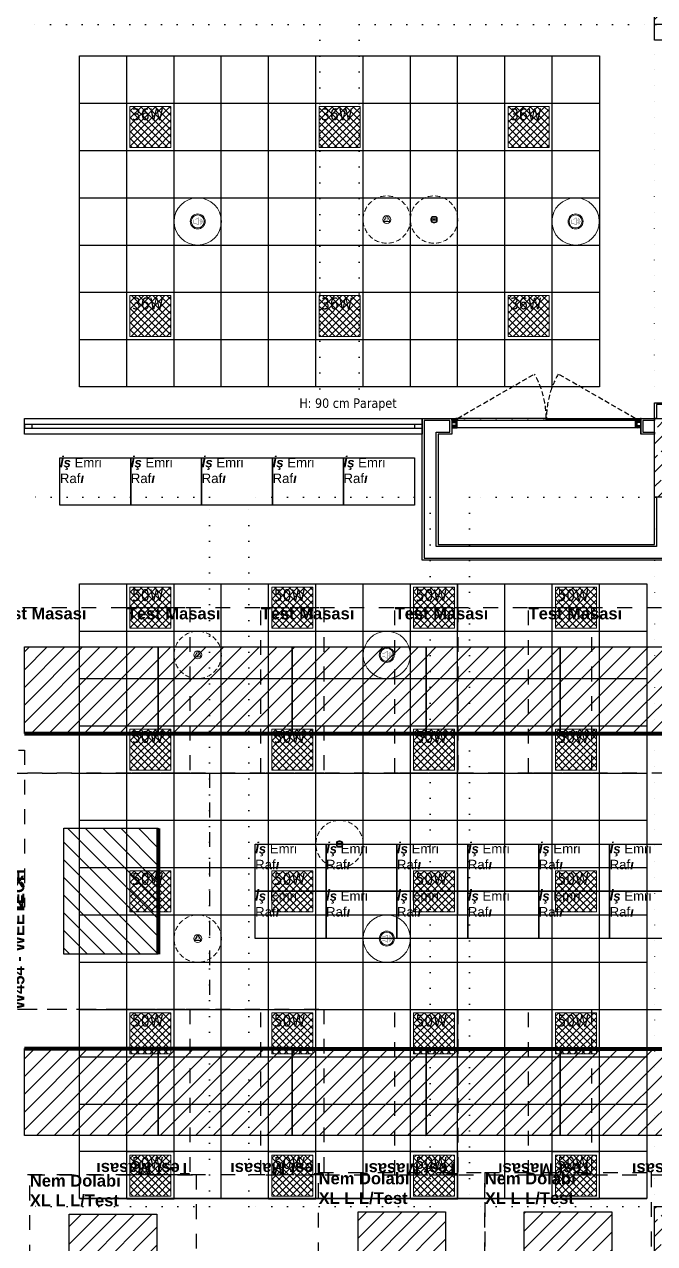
# Model space of a CAD drawing. Header units: centimetres. Extents: x 405564 to 502064, y 46284 to 60634.
# Drawn here: x 458550 to 459350, y 53485 to 55033 of the extents above; entities that cross this region are included whole.
import ezdxf
from ezdxf import colors
from ezdxf.entities.mleader import LeaderData, LeaderLine
from ezdxf.enums import TextEntityAlignment as Align
from ezdxf.math import Vec2, Vec3
from ezdxf.xclip import XClip

# ---------------------------------------------------------------- set-up
doc = ezdxf.new("R2010")
doc.units = ezdxf.units.CM
doc.header["$XCLIPFRAME"] = 0
for name, pattern in [('3+1_3b$0$DASHED', [0.25, 0.125, -0.125]), ('ACAD_ISO07W100', [3, 0, -3]), ('DASHED', [19.05, 12.7, -6.35]), ('DOT', [0.25, 0, -0.25]), ('HIDDEN', [9.525, 6.35, -3.175])]:
    doc.linetypes.add(name, pattern=pattern)
doc.layers.get('0').update_dxf_attribs({"color": 8, "lineweight": 9})
for name, color, linetype, lineweight in [('---___EB_draft00_ALTYAPI_helikoptermania', 8, 'Continuous', 0), ('0-KRCN-AYDINLATMA-130426', 8, 'Continuous', 9), ('0-KRCN-MİMARİ-220526', 8, 'Continuous', 9), ('OL_Ic', 8, 'Continuous', 9)]:
    doc.layers.add(name, color=color, linetype=linetype, lineweight=lineweight)
for name, color, linetype in [('---___EB_draft03_cihazlar', 8, 'Continuous'), ('0-KRCN-ASMATAVAN-130426', 8, 'Continuous'), ('AS_DOS_TERAS_UST', 8, 'ACAD_ISO07W100'), ('AS_DUV', 8, 'Continuous'), ('AS_DUV_ALCIPAN_YANGINA-SUYA DAYANIMLI', 8, 'Continuous'), ('AS_DUV_ALCIPAN_YANGINA-SUYA DAYANIMLI ALTTA 90CM', 8, 'Continuous'), ('AS_DUVK_AHSAP', 8, 'Continuous'), ('AS_KAPI_CAM', 8, 'Continuous'), ('AS_KAPI_POZ', 8, 'Continuous'), ('AS_PYZ_BINA', 8, 'Continuous'), ('AS_TA_BETONARME', 5, 'Continuous'), ('AS_TA_TARAMA', 8, 'Continuous'), ('AS_TEFR_MOB', 8, 'Continuous'), ('AS_YAZI', 8, 'Continuous')]:
    doc.layers.add(name, color=color, linetype=linetype)
doc.styles.add('2', font='arial.ttf', dxfattribs={"width": 0.9, "height": 200})
doc.styles.add('Kalin02', font='arialbd.ttf')
doc.styles.add('MtXpl_Tahoma', font='tahoma.ttf')
doc.styles.add('Normal_ITL', font='swissi.ttf')
doc.styles.add('OLC-50', font='romans.shx', dxfattribs={"width": 0.5, "height": 0.15})
doc.styles.add('OLCU', font='romanstw.shx', dxfattribs={"width": 0.6})
doc.styles.add('TAHOMA', font='tahoma.ttf')
pattern_1 = [(45, (450.72, 0), (-11.22532015, 11.22532015), [])]
pattern_2 = [(225, (17560.68, -7819.299), (17.96051, -17.96051), []), (225, (17542.72, -7819.299), (17.96051, -17.96051), [12.7, -6.35])]

# ---------------------------------------------------------------- blocks, each defined once
blk = doc.blocks.new('ABB 6131-31-24-500')
at = {"layer": '0-KRCN-AYDINLATMA-130426'}
for p, q in [((-4, -1), (-4, 1)), ((3.2, 1), (-3.2, 1)), ((-3.2, -0.8), (-3.2, 0.8)), ((-1, 4), (1, 4)), ((-1, -0.9), (-1, 1)), ((-0.8, 3.2), (0.8, 3.2)), ((1, -0.9), (1, 1)), ((3.2, 0.8), (3.2, -0.8)), ((4, 1), (4, -1)), ((3.2, -0.9), (-3.2, -0.9)), ((1, -4), (-1, -4)), ((0.8, -3.2), (-0.8, -3.2))]:
    blk.add_line(p, q, dxfattribs=at)
at = {"layer": '0-KRCN-AYDINLATMA-130426', "linetype": 'HIDDEN'}
blk.add_circle((0, 0), 30, dxfattribs=at)
at = {"layer": '0-KRCN-AYDINLATMA-130426'}
for centre, radius in [((-0.5, 0), 0.089), ((0, 0), 0.16), ((0.5, 0), 0.089)]:
    blk.add_circle(centre, radius, dxfattribs=at)
for centre, radius, start, end in [((-1, 1), 3.01, 90, 180), ((-0.8, 0.8), 2.41, 90, 180), ((0.8, 0.8), 2.41, 0, 90), ((1, 1), 3.01, 0, 90), ((-1, -1), 3.01, 180, 270), ((-0.8, -0.8), 2.41, 180, 270), ((0.8, -0.8), 2.41, 270, 0), ((1, -1), 3.01, 270, 0)]:
    blk.add_arc(centre, radius, start, end, dxfattribs=at)
blk = doc.blocks.new('AST-OD-KD')
at = {"layer": '0-KRCN-AYDINLATMA-130426'}
for p, q in [((0, 5), (-4.3, -2.5)), ((4.3, -2.5), (0, 5)), ((4.3, -2.5), (-4.3, -2.5))]:
    blk.add_line(p, q, dxfattribs=at)
at = {"layer": '0-KRCN-AYDINLATMA-130426', "linetype": 'HIDDEN'}
blk.add_circle((0, 0), 30, dxfattribs=at)
at = {"layer": '0-KRCN-AYDINLATMA-130426'}
blk.add_circle((0, 0), 5, dxfattribs=at)
at = {"layer": '0-KRCN-AYDINLATMA-130426', "style": '2'}
blk.add_text('D', height=3.36, dxfattribs=at).set_placement((0, 0), align=Align.MIDDLE_CENTER)
blk = doc.blocks.new('AST-OD-OD')
at = {"layer": '0-KRCN-AYDINLATMA-130426'}
for p, q in [((0.3, 5), (-4, -2.5)), ((4.6, -2.5), (0.3, 5)), ((4.6, -2.5), (-4, -2.5))]:
    blk.add_line(p, q, dxfattribs=at)
at = {"layer": '0-KRCN-AYDINLATMA-130426', "linetype": 'HIDDEN'}
blk.add_circle((0.3, 0), 30, dxfattribs=at)
at = {"layer": '0-KRCN-AYDINLATMA-130426'}
blk.add_circle((0.3, 0), 5, dxfattribs=at)
at = {"layer": '0-KRCN-AYDINLATMA-130426', "style": '2'}
blk.add_text('O', height=3.43, dxfattribs=at).set_placement((0.3, 0), align=Align.MIDDLE)
blk = doc.blocks.new('ASMA TAVA TİPİ HOPARLÖR')
at = {"layer": '0-KRCN-AYDINLATMA-130426', "const_width": 0.317}
blk.add_lwpolyline([(0.3, -4.4, 0.598176), (1.3, -3.9), (1.3, 3.9, 0.598176), (0.3, 4.4), (-2.7, 2.4, -0.147433), (-3, 2.3), (-5.1, 2.3, 0.414214), (-5.7, 1.7), (-5.7, -1.7, 0.414214), (-5.1, -2.3), (-3, -2.3, -0.147433), (-2.7, -2.4)], format="xyb", close=True, dxfattribs=at)
for points in [[(2.4, 1.3, -0.601398), (2.4, -1.3)], [(2.8, 2.5, -0.658812), (2.8, -2.5)], [(3.2, 3.7, -0.680488), (3.2, -3.7)]]:
    blk.add_lwpolyline(points, format="xyb", dxfattribs=at)
at = {"layer": '0-KRCN-AYDINLATMA-130426'}
blk.add_circle((0, 0), 30, dxfattribs=at)
at = {"layer": '0-KRCN-AYDINLATMA-130426', "ltscale": 0.1}
for radius in [9.5, 8.23]:
    blk.add_circle((0, 0), radius, dxfattribs=at)
blk = doc.blocks.new('50W 60x60 cm  SIVA ALTI LED ARMATÜR')
at = {"layer": '0-KRCN-AYDINLATMA-130426'}
h = blk.add_hatch(dxfattribs=at)
h.set_pattern_fill('ANSI37', color=256, scale=0.2)
h.paths.add_polyline_path([(-2.6, 2.59), (2.6, 2.59), (2.6, -2.61), (-2.6, -2.61)])
for points in [[(-3, 2.99), (3, 2.99), (3, -3.01), (-3, -3.01)], [(-2.6, 2.59), (2.6, 2.59), (2.6, -2.61), (-2.6, -2.61)]]:
    blk.add_lwpolyline(points, close=True, dxfattribs=at)
at = {"layer": '0-KRCN-AYDINLATMA-130426', "insert": (-2.35, 2.34), "char_height": 1.5, "attachment_point": 1, "style": 'TAHOMA'}
blk.add_mtext_dynamic_manual_height_columns('{\\fTahoma|b0|i0|c162|p34;50W}', width=1.5, gutter_width=1.25, heights=[0], dxfattribs=at)
blk = doc.blocks.new('36W 60x60 cm  SIVA ALTI LED ARMATÜR')
at = {"layer": '0-KRCN-AYDINLATMA-130426'}
h = blk.add_hatch(dxfattribs=at)
h.set_pattern_fill('ANSI37', color=256, scale=2)
h.paths.add_polyline_path([(-26, 26), (26, 26), (26, -26), (-26, -26)])
for points in [[(-30, 30), (30, 30), (30, -30), (-30, -30)], [(-26, 26), (26, 26), (26, -26), (-26, -26)]]:
    blk.add_lwpolyline(points, close=True, dxfattribs=at)
at = {"layer": '0-KRCN-AYDINLATMA-130426', "insert": (-23.5, 23.5), "char_height": 15, "attachment_point": 1, "style": 'TAHOMA'}
blk.add_mtext_dynamic_manual_height_columns('{\\fTahoma|b0|i0|c162|p34;36W}', width=52.946, gutter_width=1.25, heights=[0], dxfattribs=at)
blk = doc.blocks.new('G$C27E741DA')
at = {"layer": '0-KRCN-AYDINLATMA-130426'}
for name, p in [('36W 60x60 cm  SIVA ALTI LED ARMATÜR', (20645.7, 7768.5)), ('36W 60x60 cm  SIVA ALTI LED ARMATÜR', (20885.7, 7768.5)), ('36W 60x60 cm  SIVA ALTI LED ARMATÜR', (21125.7, 7768.5)), ('ASMA TAVA TİPİ HOPARLÖR', (20705.7, 7648.5)), ('AST-OD-OD', (20945.4, 7650.9)), ('ABB 6131-31-24-500', (21005.7, 7650.9)), ('ASMA TAVA TİPİ HOPARLÖR', (21185.3, 7648.5)), ('36W 60x60 cm  SIVA ALTI LED ARMATÜR', (20645.7, 7528.5)), ('36W 60x60 cm  SIVA ALTI LED ARMATÜR', (20885.7, 7528.5)), ('36W 60x60 cm  SIVA ALTI LED ARMATÜR', (21125.7, 7528.5)), ('AST-OD-KD', (20705.7, 7098.5)), ('ASMA TAVA TİPİ HOPARLÖR', (20945.7, 7098.5)), ('ABB 6131-31-24-500', (20885.7, 6858.5)), ('AST-OD-KD', (20705.7, 6738.5)), ('ASMA TAVA TİPİ HOPARLÖR', (20945.7, 6738.5))]:
    blk.add_blockref(name, p, dxfattribs=at)
at = {"layer": '0-KRCN-AYDINLATMA-130426', "xscale": 10, "yscale": 10, "zscale": 10}
for p in [(20645.7, 7158.5), (20825.7, 7158.5), (21005.7, 7158.5), (21185.7, 7158.5), (20645.7, 6978.5), (20825.7, 6978.5), (21005.7, 6978.5), (21185.7, 6978.5), (20645.7, 6798.5), (20825.7, 6798.5), (21005.7, 6798.5), (21185.7, 6798.5), (20645.7, 6618.5), (20825.7, 6618.5), (21005.7, 6618.5), (21185.7, 6618.5), (20645.7, 6438), (20825.7, 6438), (21005.7, 6438), (21185.7, 6438)]:
    blk.add_blockref('50W 60x60 cm  SIVA ALTI LED ARMATÜR', p, dxfattribs=at)
blk = doc.blocks.new('Nem dolabı XL L L_Test')
at = {"layer": '---___EB_draft03_cihazlar'}
h = blk.add_hatch(dxfattribs=at)
h.set_pattern_fill('ANSI31', color=1, scale=5)
h.paths.add_polyline_path([(274824.2, -41340.1), (274935.2, -41340.1), (274935.2, -41460.1), (274824.2, -41460.1)])
at = {"layer": '---___EB_draft03_cihazlar', "color": 1, "linetype": '3+1_3b$0$DASHED', "ltscale": 150}
blk.add_lwpolyline([(274774.2, -41290.1), (274985.2, -41290.1), (274985.2, -41510.1), (274774.2, -41510.1), (274774.2, -41290.1)], dxfattribs=at)
at = {"layer": '---___EB_draft03_cihazlar', "color": 1}
blk.add_lwpolyline([(274824.2, -41340.1), (274935.2, -41340.1), (274935.2, -41460.1), (274824.2, -41460.1), (274824.2, -41340.1)], dxfattribs=at)
at = {"layer": '---___EB_draft03_cihazlar', "color": 1, "const_width": 5}
blk.add_lwpolyline([(274824.2, -41460.1), (274935.2, -41460.1)], dxfattribs=at)
at = {"layer": '---___EB_draft03_cihazlar', "insert": (274774.2, -41290.1), "char_height": 15, "attachment_point": 1, "style": 'Kalin02'}
blk.add_mtext_dynamic_manual_height_columns('Nem Dolabı \\PXL L L/Test', width=590.732, gutter_width=750, heights=[137.1], dxfattribs=at)
blk = doc.blocks.new('testmasası')
at = {"layer": '---___EB_draft03_cihazlar'}
h = blk.add_hatch(dxfattribs=at)
h.set_pattern_fill('ANSI31', color=1, scale=5)
h.paths.add_polyline_path([(276660.7, -41580.2), (276660.7, -41470.2), (276830.7, -41470.2), (276830.7, -41580.2)])
at = {"layer": '---___EB_draft03_cihazlar', "color": 1, "linetype": '3+1_3b$0$DASHED', "ltscale": 150}
blk.add_lwpolyline([(276620.7, -41420.2), (276870.7, -41420.2), (276870.7, -41630.2), (276620.7, -41630.2), (276620.7, -41420.2)], dxfattribs=at)
at = {"layer": '---___EB_draft03_cihazlar', "color": 1}
blk.add_lwpolyline([(276660.7, -41580.2), (276660.7, -41470.2), (276830.7, -41470.2), (276830.7, -41580.2), (276660.7, -41580.2)], dxfattribs=at)
at = {"layer": '---___EB_draft03_cihazlar', "color": 1, "const_width": 5}
blk.add_lwpolyline([(276660.7, -41580.2), (276830.7, -41580.2)], dxfattribs=at)
at = {"layer": '---___EB_draft03_cihazlar', "insert": (276620.7, -41420.2), "char_height": 15, "attachment_point": 1, "style": 'Kalin02'}
blk.add_mtext_dynamic_manual_height_columns('Test Masası', width=590.732, gutter_width=750, heights=[137.1], dxfattribs=at)
blk = doc.blocks.new('İşemrirafı')
at = {"layer": 'AS_TEFR_MOB', "ltscale": 200}
blk.add_lwpolyline([(277506.2, -40355.3), (277596.2, -40355.3), (277596.2, -40415.3), (277506.2, -40415.3), (277506.2, -40355.3)], dxfattribs=at)
note = blk.add_mtext_dynamic_manual_height_columns('{\\fArial|b1|i1|c162|p34;İş\\Fswis721 bt|c162; Emri }', width=53.194, gutter_width=0, heights=[43.5, 0], dxfattribs=dict(at, insert=(277506.2, -40355.3), char_height=12, attachment_point=1, style='Kalin02'))
for column, words in zip(note.columns.linked_columns, ['{\\Fswis721 bt|c162;Raf\\fArial|b1|i1|c162|p34;ı}']):
    column.text = words
blk = doc.blocks.new('W454 - WEETECH')
at = {"layer": '---___EB_draft03_cihazlar'}
h = blk.add_hatch(dxfattribs=at)
h.set_pattern_fill('ANSI31', color=1, scale=5)
h.set_pattern_definition(pattern_1)
h.paths.add_polyline_path([(274313.1, -41341.5), (274473.1, -41341.5), (274473.1, -41461.5), (274313.1, -41461.5)])
h = blk.add_hatch(dxfattribs=at)
h.set_pattern_fill('ANSI31', color=1, scale=5)
h.set_pattern_definition(pattern_1)
h.paths.add_polyline_path([(274313.1, -41341.5), (274473.1, -41341.5), (274473.1, -41461.5), (274313.1, -41461.5)])
at = {"layer": '---___EB_draft03_cihazlar', "color": 1, "linetype": '3+1_3b$0$DASHED', "ltscale": 150}
blk.add_lwpolyline([(274243.1, -41276.5), (274543.1, -41276.5), (274543.1, -41526.5), (274243.1, -41526.5), (274243.1, -41276.5)], dxfattribs=at)
blk.add_lwpolyline([(274243.1, -41276.5), (274543.1, -41276.5), (274543.1, -41526.5), (274243.1, -41526.5), (274243.1, -41276.5)], dxfattribs=at)
at = {"layer": '---___EB_draft03_cihazlar', "color": 1}
blk.add_lwpolyline([(274313.1, -41341.5), (274473.1, -41341.5), (274473.1, -41461.5), (274313.1, -41461.5), (274313.1, -41341.5)], dxfattribs=at)
blk.add_lwpolyline([(274313.1, -41341.5), (274473.1, -41341.5), (274473.1, -41461.5), (274313.1, -41461.5), (274313.1, -41341.5)], dxfattribs=at)
at = {"layer": '---___EB_draft03_cihazlar', "color": 1, "const_width": 5}
blk.add_lwpolyline([(274313.1, -41461.5), (274473.1, -41461.5)], dxfattribs=at)
at = {"layer": '---___EB_draft03_cihazlar', "insert": (274243.1, -41276.5), "char_height": 15, "attachment_point": 1, "style": 'Kalin02'}
blk.add_mtext_dynamic_manual_height_columns('W454 - WEETECH', width=590.732, gutter_width=750, heights=[137.1], dxfattribs=at)
blk = doc.blocks.new('NemdolabıXLLL')
at = {"layer": '---___EB_draft03_cihazlar'}
h = blk.add_hatch(dxfattribs=at)
h.set_pattern_fill('ANSI31', color=1, scale=5)
h.paths.add_polyline_path([(276297.7, -40461.2), (276417.7, -40461.2), (276417.7, -40660.2), (276297.7, -40660.2)])
at = {"layer": '---___EB_draft03_cihazlar', "color": 1, "linetype": '3+1_3b$0$DASHED', "ltscale": 150}
blk.add_lwpolyline([(276222.7, -40461.2), (276492.7, -40461.2), (276492.7, -40660.2), (276222.7, -40660.2), (276222.7, -40461.2)], dxfattribs=at)
at = {"layer": '---___EB_draft03_cihazlar', "color": 1}
blk.add_lwpolyline([(276297.7, -40461.2), (276417.7, -40461.2), (276417.7, -40660.2), (276297.7, -40660.2), (276297.7, -40461.2)], dxfattribs=at)
at = {"layer": '---___EB_draft03_cihazlar', "color": 1, "const_width": 5}
blk.add_lwpolyline([(276417.7, -40660.2), (276417.7, -40461.2)], dxfattribs=at)
at = {"layer": '---___EB_draft03_cihazlar', "insert": (276222.7, -40461.2), "char_height": 15, "attachment_point": 1, "style": 'Kalin02'}
blk.add_mtext_dynamic_manual_height_columns('Nem Dolabı \\PXL L L', width=590.732, gutter_width=750, heights=[137.1], dxfattribs=at)
blk = doc.blocks.new('*U387')
at = {"color": 0}
for p, q in [((495, 0), (10, 0)), ((10, -5), (495, -5))]:
    blk.add_line(p, q, dxfattribs=at)
for points in [[(0, 0), (0, -5), (10, -5), (10, 0)], [(495, 0), (495, -5), (505, -5), (505, 0)]]:
    blk.add_lwpolyline(points, close=True, dxfattribs=at)
at = {"style": 'OLCU', "width": 0.45, "flags": 1}
for tag, p in [('C-ICI-CNO', (100, -80)), ('C-DIVISYON1', (100, -105)), ('C-BOSLUK', (100, -130)), ('C-DIVISYON2', (100, -155))]:
    blk.add_attdef(tag, text='', height=20, dxfattribs=at).set_placement(p, align=Align.MIDDLE_CENTER)
at = {"color": 0, "style": 'OLCU', "width": 0.5, "flags": 1}
for tag, p in [('C-REZ1', (100, -205)), ('C-REZ2', (100, -230))]:
    blk.add_attdef(tag, text='', height=17.5, dxfattribs=at).set_placement(p, align=Align.MIDDLE_CENTER)
at = {"layer": 'AS_KAPI_POZ', "style": 'OLC-50', "width": 0.5}
blk.add_attdef('C-NO', text='', height=8, rotation=90, dxfattribs=at).set_placement((10, 5), align=Align.TOP_LEFT)
at = {"layer": 'AS_KAPI_POZ', "style": 'OLCU', "width": 0.45}
for tag, p in [('POZ+GEN-C', (252.5, 15)), ('YUK-C', (252.5, -20))]:
    blk.add_attdef(tag, text='', height=20, dxfattribs=at).set_placement(p, align=Align.MIDDLE_CENTER)
blk = doc.blocks.new('AHSAP KAPAK 240X240')
at = {"linetype": 'HIDDEN'}
for points in [[(7.2, 0), (104.8, 56.3, -0.131652), (119.9, 0)], [(232.8, 0), (135.2, 56.3, 0.131652), (120.1, 0)]]:
    blk.add_lwpolyline(points, format="xyb", dxfattribs=at)
for points in [[(0, 0), (0, -20)], [(240, 0), (240, -20)], [(0, -5), (5, -2)], [(5, -5), (0, -2)], [(0, -12), (5, -9)], [(5, -12), (0, -9)], [(240, -5), (235, -2)], [(235, -5), (240, -2)], [(240, -12), (235, -9)], [(235, -12), (240, -9)]]:
    blk.add_lwpolyline(points)
for points in [[(4.5, 0), (4.5, -0.5), (5, -0.5), (5, -2), (0, -2), (0, -0.5), (0.5, -0.5), (0.5, 0)], [(5, -12), (7, -12), (7, 0), (5, 0)], [(7.2, -2), (119.9, -2), (119.9, 0), (7.2, 0)], [(232.8, -2), (120.1, -2), (120.1, 0), (232.8, 0)], [(235, -12), (233, -12), (233, 0), (235, 0)], [(239.5, 0), (239.5, -0.5), (240, -0.5), (240, -2), (235, -2), (235, -0.5), (235.5, -0.5), (235.5, 0)], [(0, -5), (5, -5), (5, -2), (0, -2)], [(0, -12), (5, -12), (5, -9), (0, -9)], [(7, -12), (7, -2), (233, -2), (233, -12)], [(240, -5), (235, -5), (235, -2), (240, -2)], [(240, -12), (235, -12), (235, -9), (240, -9)]]:
    blk.add_lwpolyline(points, close=True)
blk.add_point((240, 0))
at = {"color": 3, "style": 'OLCU', "width": 0.5, "flags": 1}
for tag, p in [('K-DIVISYON', (-80, -85)), ('K-PBAR', (105, -85)), ('K-KAPITIP', (-80, -335))]:
    blk.add_attdef(tag, p, '', height=17.5, dxfattribs=at)
at = {"color": 5, "true_color": 0x0505ff, "style": 'OLCU', "width": 0.5, "flags": 1}
for tag, p in [('K-NEREDEN-NO', (-80, -110)), ('K-NEREYE-NO', (-80, -185)), ('K-DUVARTIP', (-80, -285)), ('K-ACILISYON', (-80, -310))]:
    blk.add_attdef(tag, p, '', height=17.5, dxfattribs=at)
at = {"color": 1, "true_color": 0xfa0000, "style": 'OLCU', "width": 0.5, "flags": 1}
for tag, p in [('K-IZLENEBILIRLIK', (105, -110)), ('K-TEKMELIK', (105, -135)), ('K-KONTROLTIPNEREDEN', (-80, -160)), ('K-BAND', (105, -160)), ('K-MENFEZ', (105, -210)), ('K-KONTROLTIPNEREYE', (-80, -235)), ('K-PENCERE', (105, -235)), ('K-KILITTIP', (-80, -260)), ('K-NOT-AS-MIMARI1', (105, -285)), ('K-NOT-ELEKTRIK', (105, -335)), ('K-NOT-YANGIN', (105, -360)), ('K-ACMAKAPAMASISTEMI', (-80, -385)), ('K-NOT-ISLETME', (105, -385)), ('K-YANGIN', (-80, -435))]:
    blk.add_attdef(tag, p, '', height=17.5, dxfattribs=at)
at = {"color": 220, "true_color": 0xf113d4, "style": 'OLCU', "width": 0.5, "flags": 1}
for tag, p in [('K-NEREDEN-AD', (-80, -135)), ('K-NEREYE-AD', (-80, -210))]:
    blk.add_attdef(tag, p, '', height=17.5, dxfattribs=at)
at = {"color": 0, "style": 'OLCU', "width": 0.5, "flags": 1}
for tag, p in [('K-TAMACILIRLIK', (105, -185)), ('K-NOT-AS-MIMARI2', (105, -310)), ('K-KASATIP', (-80, -360)), ('K-KURSUN', (-80, -410))]:
    blk.add_attdef(tag, p, '', height=17.5, dxfattribs=at)
at = {"color": 252, "style": 'OLCU', "width": 0.5, "flags": 1}
for tag, p in [('K-REZ1', (105, -435)), ('K-REZ2', (105, -460)), ('K-REZ3', (105, -485)), ('K-REZ4', (105, -510)), ('K-REZ5', (105, -535))]:
    blk.add_attdef(tag, p, '', height=17.5, dxfattribs=at)
at = {"layer": 'AS_KAPI_POZ', "style": 'OLCU', "width": 0.5}
blk.add_attdef('K-NO', text='', height=8, rotation=90, dxfattribs=at).set_placement((17.4, 2.2), align=Align.TOP_LEFT)
at = {"layer": 'AS_KAPI_POZ', "style": 'OLCU', "width": 0.45}
for tag, p in [('POZ+GEN', (197.2, 12.2)), ('YUK', (197.2, -25.8))]:
    blk.add_attdef(tag, text='', height=20, dxfattribs=at).set_placement(p, align=Align.MIDDLE_CENTER)
at = {"layer": 'AS_KAPI_POZ', "color": 251, "style": 'OLCU', "width": 0.45}
blk.add_attdef('K-DUVAR(CM)', text='', height=6, dxfattribs=at).set_placement((-2.3, -4.2), align=Align.MIDDLE_RIGHT)
blk = doc.blocks.new('OPK-site-surrounding-R01')
at = {"layer": '---___EB_draft00_ALTYAPI_helikoptermania', "linetype": 'DASHED', "ltscale": 10}
blk.add_lwpolyline([(-21668.1, -4404.9), (1451.4, 6572.4)], dxfattribs=at)
blk = doc.blocks.new('A$C6A10306C')
ref = blk.add_blockref('OPK-site-surrounding-R01', (5135.68, -3851.45))
XClip(ref).set_block_clipping_path([(-5135.679684336, -9648.5463532069), (26364.320315664, 3851.4536467931)])
blk = doc.blocks.new('A$Ca63a641c')
at = {"layer": 'AS_PYZ_BINA'}
ml = blk.add_multileader_mtext('Standard', dxfattribs=at)
ml.set_content('EST boyalı panel çit ve panel çit kapı (AS 51.101)', color=256, style='Normal_ITL')
ml.set_leader_properties()
ml.build(insert=Vec2(0, 0))
ml.multileader.update_dxf_attribs({"dogleg_length": 0.379, "arrow_head_size": 17, "scale": 75})
ctx = ml.context
ctx.base_point, ctx.scale, ctx.char_height, ctx.arrow_head_size, ctx.landing_gap_size, ctx.plane_origin = Vec3(140.5, 464.3), 75, 20, 17, 14.2, Vec3(92.5, 620.1)
notes = []
notes.append((ctx, [(0, (1, 1, 0), (112.1, 464.3), (1, 0), 28.4, [(0, [(68.5, 410)], 0, [])])]))
ctx.mtext.insert, ctx.mtext.width, ctx.mtext.flow_direction = Vec3(154.7, 477.5), 604.563, 5
ml = blk.add_multileader_mtext('Standard', dxfattribs=at)
ml.set_content('{\\fSwis721 BT|b0|i0|c162|p34;Dilatasyon}', color=256, style='Normal_ITL')
ml.set_leader_properties()
ml.build(insert=Vec2(0, 0))
ml.multileader.update_dxf_attribs({"dogleg_length": 0.379, "arrow_head_size": 17, "scale": 75})
ctx = ml.context
ctx.base_point, ctx.scale, ctx.char_height, ctx.arrow_head_size, ctx.landing_gap_size, ctx.plane_origin = Vec3(461.2, 304.8), 75, 20, 17, 14.2, Vec3(548.8, 339.1)
notes.append((ctx, [(0, (1, 1, 0), (432.8, 304.8), (1, 0), 28.4, [(0, [(411.5, 361.3)], 0, [])])]))
ctx.mtext.insert, ctx.mtext.width, ctx.mtext.flow_direction = Vec3(475.4, 317.8), 129.38, 5
for ctx, leaders in notes:
    for number, flags, end, landing, length, lines in leaders:
        leader = LeaderData()
        leader.index, (leader.has_last_leader_line, leader.has_dogleg_vector, leader.attachment_direction) = number, flags
        leader.last_leader_point, leader.dogleg_vector, leader.dogleg_length = Vec3(end), Vec3(landing), length
        for number, points, colour, breaks in lines:
            line = LeaderLine()
            line.index, line.vertices, line.color, line.breaks = number, Vec3.list(points), colors.encode_raw_color(colour), breaks
            leader.lines.append(line)
        ctx.leaders.append(leader)
blk = doc.blocks.new('A$C85dec720')
at = {"layer": 'OL_Ic'}
blk.add_blockref('A$Ca63a641c', (5315.08, 5344.25, 28.4), dxfattribs=at)
blk = doc.blocks.new('A$C6A10300A')
at = {"layer": 'AS_TA_TARAMA'}
h = blk.add_hatch(dxfattribs=at)
h.set_pattern_fill('ANSI33', color=256, scale=4, angle=180)
h.set_pattern_definition(pattern_2)
h.paths.add_polyline_path([(21285.68, -5501.45), (21385.68, -5501.45), (21385.68, -5601.45), (21285.68, -5601.45)])
h = blk.add_hatch(dxfattribs=at)
h.set_pattern_fill('ANSI33', color=256, scale=4, angle=180)
h.set_pattern_definition(pattern_2)
h.paths.add_polyline_path([(21285.68, -6101.45), (21385.68, -6101.45), (21385.68, -6201.45), (21285.68, -6201.45)])
h = blk.add_hatch(dxfattribs=at)
h.set_pattern_fill('ANSI33', color=256, scale=4, angle=180)
h.set_pattern_definition(pattern_2)
h.paths.add_polyline_path([(21285.68, -7101.45), (21385.68, -7101.45), (21385.68, -7201.45), (21285.68, -7201.45)], flags=17)
at = {"layer": 'AS_DOS_TERAS_UST', "linetype": 'DOT', "ltscale": 80}
for p, q in [((20860.68, -5601.45), (20485.68, -5601.45)), ((20910.68, -5601.45), (21285.68, -5601.45)), ((21285.68, -6101.45), (21285.68, -5601.45)), ((20720.68, -6201.45), (20485.68, -6201.45)), ((20720.68, -7101.45), (20720.68, -6201.45)), ((21000.68, -6201.45), (20770.68, -6201.45)), ((20770.68, -7101.45), (20770.68, -6201.45)), ((21000.68, -6201.45), (21000.68, -7101.45)), ((21285.68, -6201.45), (21050.68, -6201.45)), ((21050.68, -6201.45), (21050.68, -7101.45)), ((21285.68, -6201.45), (21285.68, -7101.45)), ((20720.68, -7101.45), (20485.68, -7101.45)), ((21000.68, -7101.45), (20770.68, -7101.45)), ((21285.68, -7101.45), (21050.68, -7101.45))]:
    blk.add_line(p, q, dxfattribs=at)
at = {"layer": 'AS_DUV_ALCIPAN_YANGINA-SUYA DAYANIMLI'}
blk.add_lwpolyline([(21383.18, -5601.45), (21385.68, -5601.45), (21385.68, -5621.45), (21285.68, -5621.45), (21285.68, -5601.45), (21288.18, -5601.45)], dxfattribs=at)
for points in [[(21288.18, -6101.45), (21285.68, -6101.45), (21285.68, -6081.45), (21385.68, -6081.45), (21385.68, -6101.45), (21383.18, -6101.45), (21383.18, -6083.95), (21288.18, -6083.95)], [(21385.68, -6281.45), (20990.68, -6281.45), (20990.68, -6101.45), (21028.18, -6101.45), (21028.18, -6121.45), (21010.68, -6121.45), (21010.68, -6261.45), (21285.68, -6261.45), (21285.68, -6201.45), (21288.18, -6201.45), (21288.18, -6263.95), (21008.18, -6263.95), (21008.18, -6118.95), (21025.68, -6118.95), (21025.68, -6103.95), (20993.18, -6103.95), (20993.18, -6278.95), (21383.18, -6278.95), (21383.18, -6201.45), (21385.68, -6201.45)], [(21285.68, -6121.45), (21268.18, -6121.45), (21268.18, -6101.45), (21285.68, -6101.45), (21285.68, -6103.95), (21270.68, -6103.95), (21270.68, -6118.95), (21285.68, -6118.95)]]:
    blk.add_lwpolyline(points, close=True, dxfattribs=at)
at = {"layer": 'AS_TA_BETONARME'}
for points in [[(21285.68, -5501.45), (21385.68, -5501.45), (21385.68, -5601.45), (21285.68, -5601.45)], [(21285.68, -6101.45), (21385.68, -6101.45), (21385.68, -6201.45), (21285.68, -6201.45)], [(21285.68, -7101.45), (21385.68, -7101.45), (21385.68, -7201.45), (21285.68, -7201.45)]]:
    blk.add_lwpolyline(points, close=True, dxfattribs=at)
at = {"layer": '---___EB_draft03_cihazlar'}
for name, p in [('testmasası', (-256175.02, 35078.78)), ('testmasası', (-256005.02, 35078.78)), ('testmasası', (-255835.02, 35078.78)), ('testmasası', (-255665.02, 35078.78)), ('testmasası', (-255495.02, 35078.78)), ('Nem dolabı XL L L_Test', (-254281.54, 34228.95)), ('Nem dolabı XL L L_Test', (-253915.03, 34231.83)), ('Nem dolabı XL L L_Test', (-253704.03, 34231.83))]:
    blk.add_blockref(name, p, dxfattribs=at)
for name, p, rotation in [('NemdolabıXLLL', (296708.35, -47182.63), 180), ('W454 - WEETECH', (-20805.85, -281094.53), 90), ('testmasası', (297316.38, -48481.33), 180), ('testmasası', (297486.38, -48481.33), 180), ('testmasası', (297656.38, -48481.68), 180), ('testmasası', (297826.38, -48481.68), 180), ('testmasası', (297996.38, -48481.68), 180)]:
    blk.add_blockref(name, p, dxfattribs=dict(at, rotation=rotation))
at = {"layer": 'AS_DUV'}
ref = blk.add_blockref('A$C85dec720', (28900.96, -17748.98), dxfattribs=dict(at, rotation=105.0255580063709))
XClip(ref).set_block_clipping_path([(6220.3367769278, 6783.7313721173), (4126.4071464743, -1017.0000000052), (7354.8298234051, -1883.5969356479), (9448.7594538586, 5917.1344364745)])
at = {"layer": 'AS_DUVK_AHSAP'}
blk.add_blockref('AHSAP KAPAK 240X240', (21028.18, -6101.45), dxfattribs=at)
at = {"layer": 'AS_KAPI_CAM'}
blk.add_blockref('*U387', (20485.68, -6108.95), dxfattribs=at)
at = {"layer": 'AS_TEFR_MOB'}
for p in [(-256975.52, 34203.84), (-256885.52, 34203.84), (-256795.52, 34203.84), (-256705.52, 34203.84), (-256615.52, 34203.84), (-256727.68, 33713.84), (-256637.68, 33713.84), (-256547.68, 33713.84), (-256457.68, 33713.84), (-256367.68, 33713.84), (-256277.68, 33713.84), (-256727.68, 33653.84), (-256637.68, 33653.84), (-256547.68, 33653.84), (-256457.68, 33653.84), (-256367.68, 33653.84), (-256277.68, 33653.84)]:
    blk.add_blockref('İşemrirafı', p, dxfattribs=at)
at = {"layer": 'AS_YAZI', "insert": (20834.64, -6091.45), "char_height": 12, "attachment_point": 7, "style": 'MtXpl_Tahoma', "bg_fill": 2}
blk.add_mtext('{\\fTahoma|b0|i0|c162|p34;H: 90 cm Parapet}', dxfattribs=at)
at = {"layer": 'AS_DOS_TERAS_UST', "linetype": 'DOT', "ltscale": 80}
for p, q in [((20860.68, -5601.45), (20860.68, -6101.45)), ((20910.68, -5601.45), (20910.68, -6101.45)), ((21285.68, -6101.45), (20485.68, -6101.45))]:
    blk.add_line(p, q, dxfattribs=at)
at = {"layer": 'AS_DUV_ALCIPAN_YANGINA-SUYA DAYANIMLI ALTTA 90CM'}
blk.add_lwpolyline([(20485.68, -6101.45), (20990.68, -6101.45), (20990.68, -6121.45), (20485.68, -6121.45)], close=True, dxfattribs=at)

msp = doc.modelspace()

# ---------------------------------------------------------------- linework, layer by layer
at = {"layer": '0-KRCN-ASMATAVAN-130426'}
for p, q in [((458619.7, 54992.6), (459279.7, 54992.6)), ((458619.7, 54572.6), (458619.7, 54992.6)), ((458679.7, 54572.6), (458679.7, 54992.6)), ((458739.7, 54572.6), (458739.7, 54992.6)), ((458799.7, 54572.6), (458799.7, 54992.6)), ((458859.7, 54572.6), (458859.7, 54992.6)), ((458919.7, 54572.6), (458919.7, 54992.6)), ((458979.7, 54572.6), (458979.7, 54992.6)), ((459039.7, 54572.6), (459039.7, 54992.6)), ((459099.7, 54572.6), (459099.7, 54992.6)), ((459159.7, 54572.6), (459159.7, 54992.6)), ((459219.7, 54572.6), (459219.7, 54992.6)), ((459279.7, 54992.6), (459279.7, 54572.6)), ((458619.7, 54932.6), (459279.7, 54932.6)), ((458619.7, 54872.6), (459279.7, 54872.6)), ((458619.7, 54812.6), (459279.7, 54812.6)), ((458619.7, 54752.6), (459279.7, 54752.6)), ((458619.7, 54692.6), (459279.7, 54692.6)), ((458619.7, 54632.6), (459279.7, 54632.6)), ((459279.7, 54572.6), (458619.7, 54572.6)), ((458619.7, 54322.6), (459339.7, 54322.6)), ((458619.7, 53542.6), (458619.7, 54322.6)), ((458679.7, 53542.6), (458679.7, 54322.6)), ((458739.7, 53542.6), (458739.7, 54322.6)), ((458799.7, 53542.6), (458799.7, 54322.6)), ((458859.7, 53542.6), (458859.7, 54322.6)), ((458919.7, 53542.6), (458919.7, 54322.6)), ((458979.7, 53542.6), (458979.7, 54322.6)), ((459039.7, 53542.6), (459039.7, 54322.6)), ((459099.7, 53542.6), (459099.7, 54322.6)), ((459159.7, 53542.6), (459159.7, 54322.6)), ((459219.7, 53542.6), (459219.7, 54322.6)), ((459279.7, 53542.6), (459279.7, 54322.6)), ((459339.7, 54322.6), (459339.7, 53542.6)), ((458619.7, 54262.6), (459339.7, 54262.6)), ((458619.7, 54202.6), (459339.7, 54202.6)), ((458619.7, 54142.6), (459339.7, 54142.6)), ((458619.7, 54082.6), (459339.7, 54082.6)), ((458619.7, 54022.6), (459339.7, 54022.6)), ((458619.7, 53962.6), (459339.7, 53962.6)), ((458619.7, 53902.6), (459339.7, 53902.6)), ((458619.7, 53842.6), (459339.7, 53842.6)), ((458619.7, 53782.6), (459339.7, 53782.6)), ((458619.7, 53722.6), (459339.7, 53722.6)), ((458619.7, 53662.6), (459339.7, 53662.6)), ((458619.7, 53602.6), (459339.7, 53602.6)), ((459339.7, 53542.6), (458619.7, 53542.6)), ((458619.7, 53542.6), (459339.7, 53542.6))]:
    msp.add_line(p, q, dxfattribs=at)

# ---------------------------------------------------------------- block references
at = {"layer": '0-KRCN-AYDINLATMA-130426'}
msp.add_blockref('G$C27E741DA', (438064.1, 47134), dxfattribs=at)

# ---------------------------------------------------------------- next in the draw order: block references
at = {"layer": '0-KRCN-MİMARİ-220526'}
msp.add_blockref('A$C6A10300A', (438064.1, 60634), dxfattribs=at)

# ---------------------------------------------------------------- next in the draw order: block references
msp.add_blockref('A$C6A10306C', (470564.1, 60634), dxfattribs=at)

doc.saveas('drawing.dxf')
